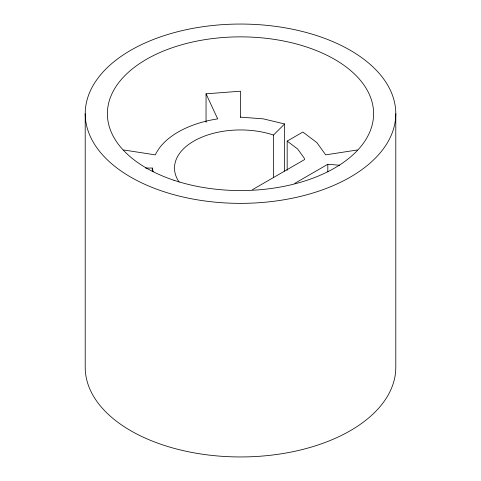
<?xml version="1.0" encoding="UTF-8"?>
<svg xmlns="http://www.w3.org/2000/svg" width="481" height="481" viewBox="0 0 481 481"><rect width="100%" height="100%" fill="white"/><g stroke="black" fill="none" stroke-linecap="round" stroke-linejoin="round"><path stroke-width="0.72" d="M179.118 182.046A65.999 38.101 0 0 1 197.396 139.195A65.999 38.101 0 0 1 273.497 135.047L284.59 123.954L263.323 118.867L240.5 117.136M287.169 170.292L287.169 141.101L302.856 132.047L316.871 142.592L325.679 154.87L357.305 149.976M252.519 189.634L304.569 159.584L304.251 158.183L297.655 148.996L287.169 141.101M294.811 183.333L327.82 164.274L339.64 165.248M206.048 122.258L206.048 93.819L240.5 91.198L240.5 117.394M145.581 168.043L152.315 168.043L153.15 171.705M123.695 149.976L155.321 154.87A88.185 50.914 0 0 1 217.677 118.867L206.048 93.819M395.791 113.708A155.291 89.658 0 0 1 162.855 191.348A155.291 89.658 0 0 1 162.855 36.063A155.291 89.658 0 0 1 395.791 113.708L395.791 367.292A155.291 89.658 0 0 1 240.5 456.95A155.291 89.658 0 0 1 85.209 367.292L85.209 113.708M327.82 164.274L327.82 171.759M284.59 123.954L284.59 171.11M273.497 135.047L273.497 177.711M152.315 168.043L152.315 171.038M173.948 180.261A133.105 76.846 0 0 0 373.605 113.708A133.105 76.846 0 0 0 173.948 47.156A133.105 76.846 0 0 0 173.948 180.261"/></g></svg>
